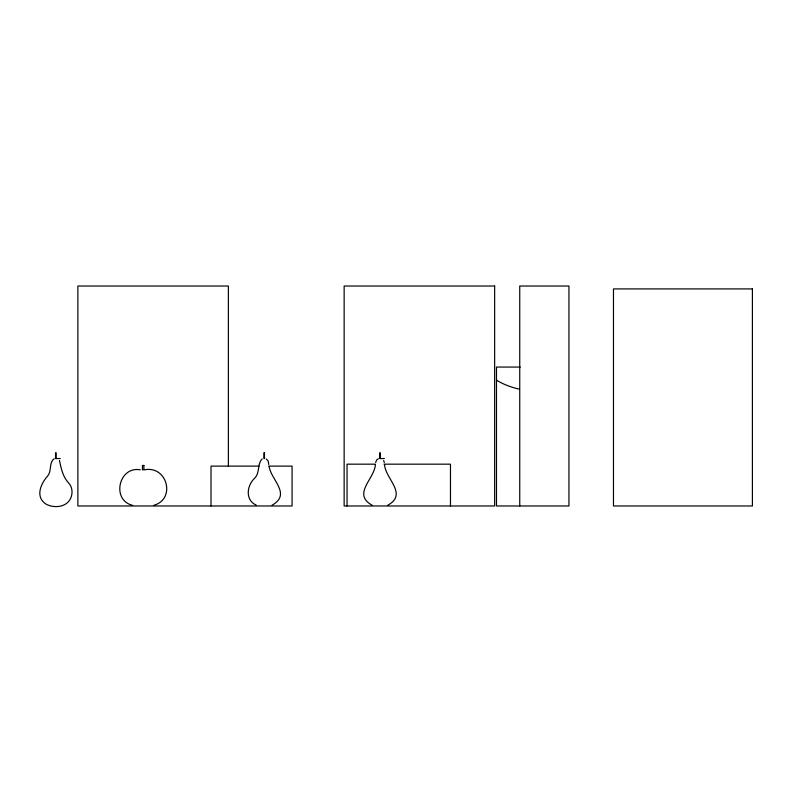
<?xml version="1.0" encoding="UTF-8"?>
<svg xmlns="http://www.w3.org/2000/svg" width="792" height="792" viewBox="0 0 792 792"><rect width="100%" height="100%" fill="white"/><g stroke="black" fill="none" stroke-linecap="round" stroke-linejoin="round"><path stroke-width="1.19" d="M375.636 462.538L376.626 460.023L378.368 458.726M375.408 464.548C374.606 478.823 351.856 494.069 372.091 505.197M262.112 458.964C257.281 463.765 259.925 472.557 255.014 477.843C246.866 485.08 244.718 500.009 256.321 505.197M272.082 505.197C291.644 494.228 271.23 480.15 269.112 466.547M387.852 505.197C408.088 494.069 385.338 478.823 384.536 464.548M54.212 458.726C48.748 462.429 51.965 471.161 47.599 476.061C40.729 483.734 34.977 496.95 45.995 504.098C53.569 508.266 65.637 507.593 70.171 499.227C73.062 494.139 72.646 487.07 68.478 482.803C62.796 476.645 61.123 468.3 59.479 460.469M153.648 505.365C176.19 499.237 167.191 465.35 144.679 469.805M520.314 367.062L496.485 367.062L496.485 505.979L568.943 505.979L568.943 286.021L519.74 286.021L519.74 505.979M60.242 458.538L55.549 458.538L55.539 452.757L56.093 452.757L56.103 458.538M384.387 458.538L379.705 458.538L379.695 452.757L380.239 452.757L380.249 458.538M375.358 464.171L347.045 464.171L347.045 505.979M383.981 464.171L450.47 464.171L450.47 505.979M258.915 466.112L211.009 466.112L211.009 505.979M268.745 466.112L292.08 466.112L292.08 505.979L77.873 505.979L77.873 286.021L228.373 286.021L228.373 466.438M140.283 469.805C118.632 465.914 111.127 500.376 132.71 505.365M266.3 458.964L268.132 460.954L268.775 464.548M383.635 460.469L384.308 462.538M519.453 389.149A77.19 77.19 0 0 1 496.485 380.249M494.644 286.021L344.144 286.021L344.144 505.979L494.644 505.979L494.644 286.021M752.4 288.912L613.473 288.912L613.473 505.979L752.4 505.979L752.4 288.912M264.478 452.757L263.934 452.757L263.924 458.538L264.478 458.538L264.478 452.757M143.897 465.458L142.451 465.458L142.451 469.805L143.897 469.805L143.897 465.458"/></g></svg>
